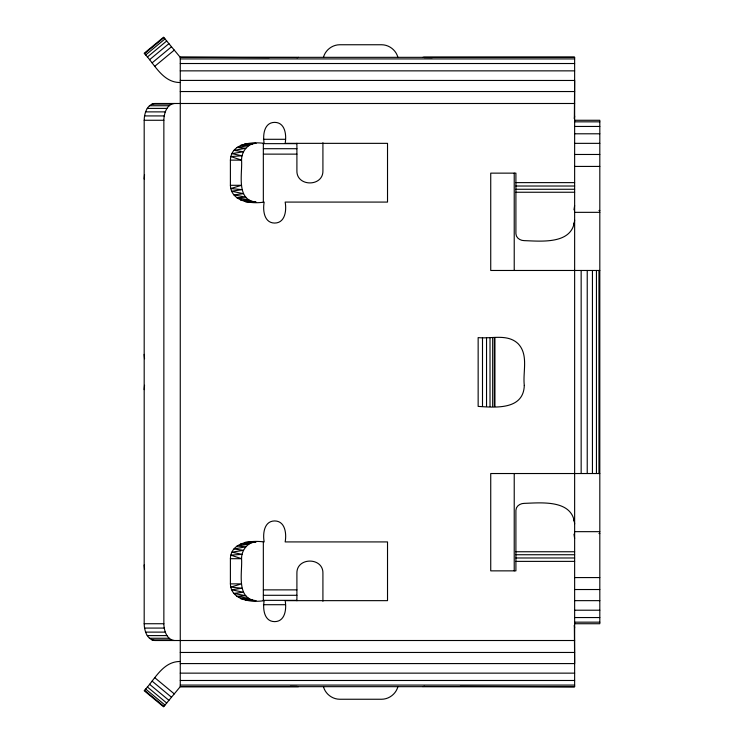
<?xml version="1.0" encoding="UTF-8"?>
<svg xmlns="http://www.w3.org/2000/svg" width="744" height="744" viewBox="0 0 744 744"><rect width="100%" height="100%" fill="white"/><g stroke="black" fill="none" stroke-linecap="round" stroke-linejoin="round"><path stroke-width="1.12" d="M574.638 640.51L154.65 640.51C146.893 639.589 144.28 630.401 144.187 623.732L144.187 120.268C144.28 113.6 146.893 104.411 154.65 103.49L574.638 103.49M144.187 179.006L144.541 174.663M174.328 640.51C166.572 639.589 163.95 630.401 163.857 623.732L163.857 120.268C163.95 113.6 166.572 104.411 174.328 103.49M144.187 389.624L144.541 385.28M574.638 116.073L574.359 118.742L574.638 80.473L180.262 80.417M230.398 160.127C230.966 143.211 251.546 141.713 264.176 143.35C262.678 135.371 263.981 122.407 274.666 122.369C285.352 122.407 286.654 135.371 285.157 143.35L387.522 143.35L387.522 202.08L285.157 202.08C286.654 210.059 285.352 223.014 274.666 223.061C263.981 223.014 262.678 210.059 264.176 202.08C251.612 204.163 230.993 201.763 230.398 185.303L230.398 160.127L241.54 160.127C241.428 151.999 247.454 143.48 256.066 143.35L244.897 143.871L252.309 143.918L240.851 145.229L248.803 145.592L237.066 147.452L245.79 148.261L233.997 150.39L243.483 151.739L231.895 153.627L242.032 155.784L230.807 156.547L241.54 160.127C242.618 173.045 235.56 200.229 256.066 202.08L245.399 201.661L252.309 201.512L240.796 200.173L248.803 199.838L236.759 197.737L245.79 197.169L233.839 194.835L243.483 193.691L231.626 191.227L242.032 189.646L230.733 188.539L241.54 185.303L230.398 185.303M230.398 558.697C230.966 541.781 251.546 540.284 264.176 541.92C262.678 533.941 263.981 520.986 274.666 520.939C285.352 520.986 286.654 533.941 285.157 541.92L387.522 541.92L387.522 600.65L285.157 600.65C286.654 608.629 285.352 621.593 274.666 621.631C263.981 621.593 262.678 608.629 264.176 600.65C251.612 602.733 230.993 600.334 230.398 583.873L230.398 558.697L241.54 558.697C241.428 550.569 247.454 542.051 256.066 541.92L244.897 542.441L252.309 542.488L240.851 543.799L248.803 544.162L237.066 546.022L245.79 546.831L233.997 548.96L243.483 550.309L231.895 552.197L242.032 554.354L230.807 555.117L241.54 558.697C242.618 571.615 235.56 598.799 256.066 600.65L245.399 600.231L252.309 600.082L240.796 598.743L248.803 598.409L236.759 596.307L245.79 595.739L233.839 593.405L243.483 592.261L231.626 589.797L242.032 588.216L230.733 587.109L241.54 583.873L230.398 583.873M573.959 209.855L574.638 205.577M599.813 270.472L490.733 270.472L490.733 173.138L515.908 173.138L515.908 233.765C516.02 238.006 520.381 240.693 524.297 240.638C541.241 241.196 572.685 244.674 574.638 220.019M323.482 57.186C325.444 50.034 332.28 44.789 339.692 44.752L381.653 44.752C389.066 44.789 395.901 50.034 397.863 57.186M397.863 686.814C395.901 693.966 389.066 699.211 381.653 699.248L339.692 699.248C332.28 699.211 325.444 693.966 323.482 686.814M144.55 53.717L163.922 37.637M145.619 55L164.991 38.93M147.321 57.056L166.693 40.985M149.544 59.734L168.916 43.654M152.129 62.849L171.501 46.77M154.901 66.188L174.273 50.118M297.023 57.762L298.446 57.334M422.899 686.666L424.322 686.238M422.899 57.334L574.638 57.334L574.638 686.666L180.262 686.666L163.559 706.8L144.187 690.73C154.64 679.839 162.685 661.314 180.262 661.49M298.446 686.666L180.262 686.666L180.262 57.334L163.559 37.2L144.187 53.27C154.64 64.161 162.685 82.686 180.262 82.51M269.272 57.66L180.262 57.334L574.638 57.334L423.634 57.4M180.262 58.916L574.638 58.916M180.262 63.519L574.638 63.519M180.262 70.857L574.638 70.857M180.262 91.54L574.638 91.54M151.943 104.058L171.622 104.058M149.423 105.741L169.093 105.741M147.247 108.401L166.926 108.401M145.592 111.879L165.261 111.879M144.541 115.925L164.219 115.925M144.187 120.268L163.857 120.268M574.638 120.268L599.813 120.268L599.813 623.732L574.638 623.732M574.638 121.839L599.813 121.839M574.638 126.452L599.813 126.452M574.638 133.79L599.813 133.79M263.413 139.295L285.352 139.295M574.638 143.35L599.813 143.35M263.413 143.648L296.903 143.648M263.413 148.707L296.903 148.707M263.413 154.129L296.903 154.129M574.638 154.473L599.813 154.473M574.638 166.423L599.813 166.423M515.908 182.624L574.638 182.624M515.908 186.019L574.638 186.019M515.908 189.264L574.638 189.264M515.908 192.25L574.638 192.25M598.957 210.478L599.813 210.478M574.638 212.338L599.813 212.338M599.813 473.528L490.733 473.528L490.733 570.862L515.908 570.862L515.908 510.235C516.02 505.994 520.381 503.307 524.297 503.363C541.241 502.805 572.685 499.326 574.638 523.981M574.638 531.662L599.813 531.662M598.957 533.522L599.813 533.522M515.908 551.75L574.638 551.75M515.908 554.736L574.638 554.736M515.908 557.981L574.638 557.981M515.908 561.376L574.638 561.376M574.638 577.577L599.813 577.577M574.638 589.527L599.813 589.527M263.413 589.871L296.903 589.871M263.413 595.293L296.903 595.293M263.413 600.352L296.903 600.352M574.638 600.65L599.813 600.65M263.413 604.705L285.352 604.705M574.638 610.21L599.813 610.21M574.638 617.548L599.813 617.548M574.638 622.161L599.813 622.161M144.187 623.732L163.857 623.732M144.541 628.076L164.219 628.076M145.592 632.121L165.261 632.121M147.247 635.599L166.926 635.599M149.423 638.259L169.093 638.259M151.943 639.942L171.622 639.942M180.262 652.46L574.638 652.46M180.262 663.583L574.638 663.583L574.359 625.258L574.638 627.927M180.262 673.143L574.638 673.143M180.262 680.481L574.638 680.481M180.262 685.085L574.638 685.085M180.262 57.334L297.377 57.493M423.968 686.507L574.638 686.666L460.173 686.34M424.136 57.586L432.245 57.66M290.262 686.331L297.209 686.414M154.901 677.812L174.273 693.882M152.129 681.151L171.501 697.23M149.544 684.266L168.916 700.346M147.321 686.945L166.693 703.015M145.619 689L164.991 705.07M144.55 690.283L163.922 706.363M573.959 534.146L574.638 538.424M144.187 354.377L144.541 358.72M144.187 564.994L144.541 569.337M598.957 270.472L598.957 473.528M596.446 270.472L596.446 473.528M592.438 270.472L592.438 473.528M587.23 270.472L587.23 473.528M581.157 270.472L581.157 473.528M573.782 223.135L573.782 225.358M573.782 518.642L573.782 520.865M514.225 173.138L514.225 270.472M514.225 473.528L514.225 570.862M494.927 337.599L494.927 406.401M494.36 337.599L494.36 406.401M492.677 337.599L492.677 406.401M490.017 337.599L490.017 406.401M486.539 337.599L486.539 406.401M482.493 337.599L482.493 406.401M322.915 142.764L322.915 170.618C323.463 187.004 296.354 187.004 296.903 170.618L296.903 143.276M322.915 601.236L322.915 573.382C323.463 556.996 296.354 556.996 296.903 573.382L296.903 600.724M263.339 143.35L263.339 202.08M263.339 541.92L263.339 600.65M524.297 385.429C523.534 410.056 495.476 407.554 478.15 406.401L478.15 337.599C491.245 339.022 507.464 333.424 518.149 343.737C528.798 354.907 522.66 371.823 524.297 385.429"/></g></svg>
